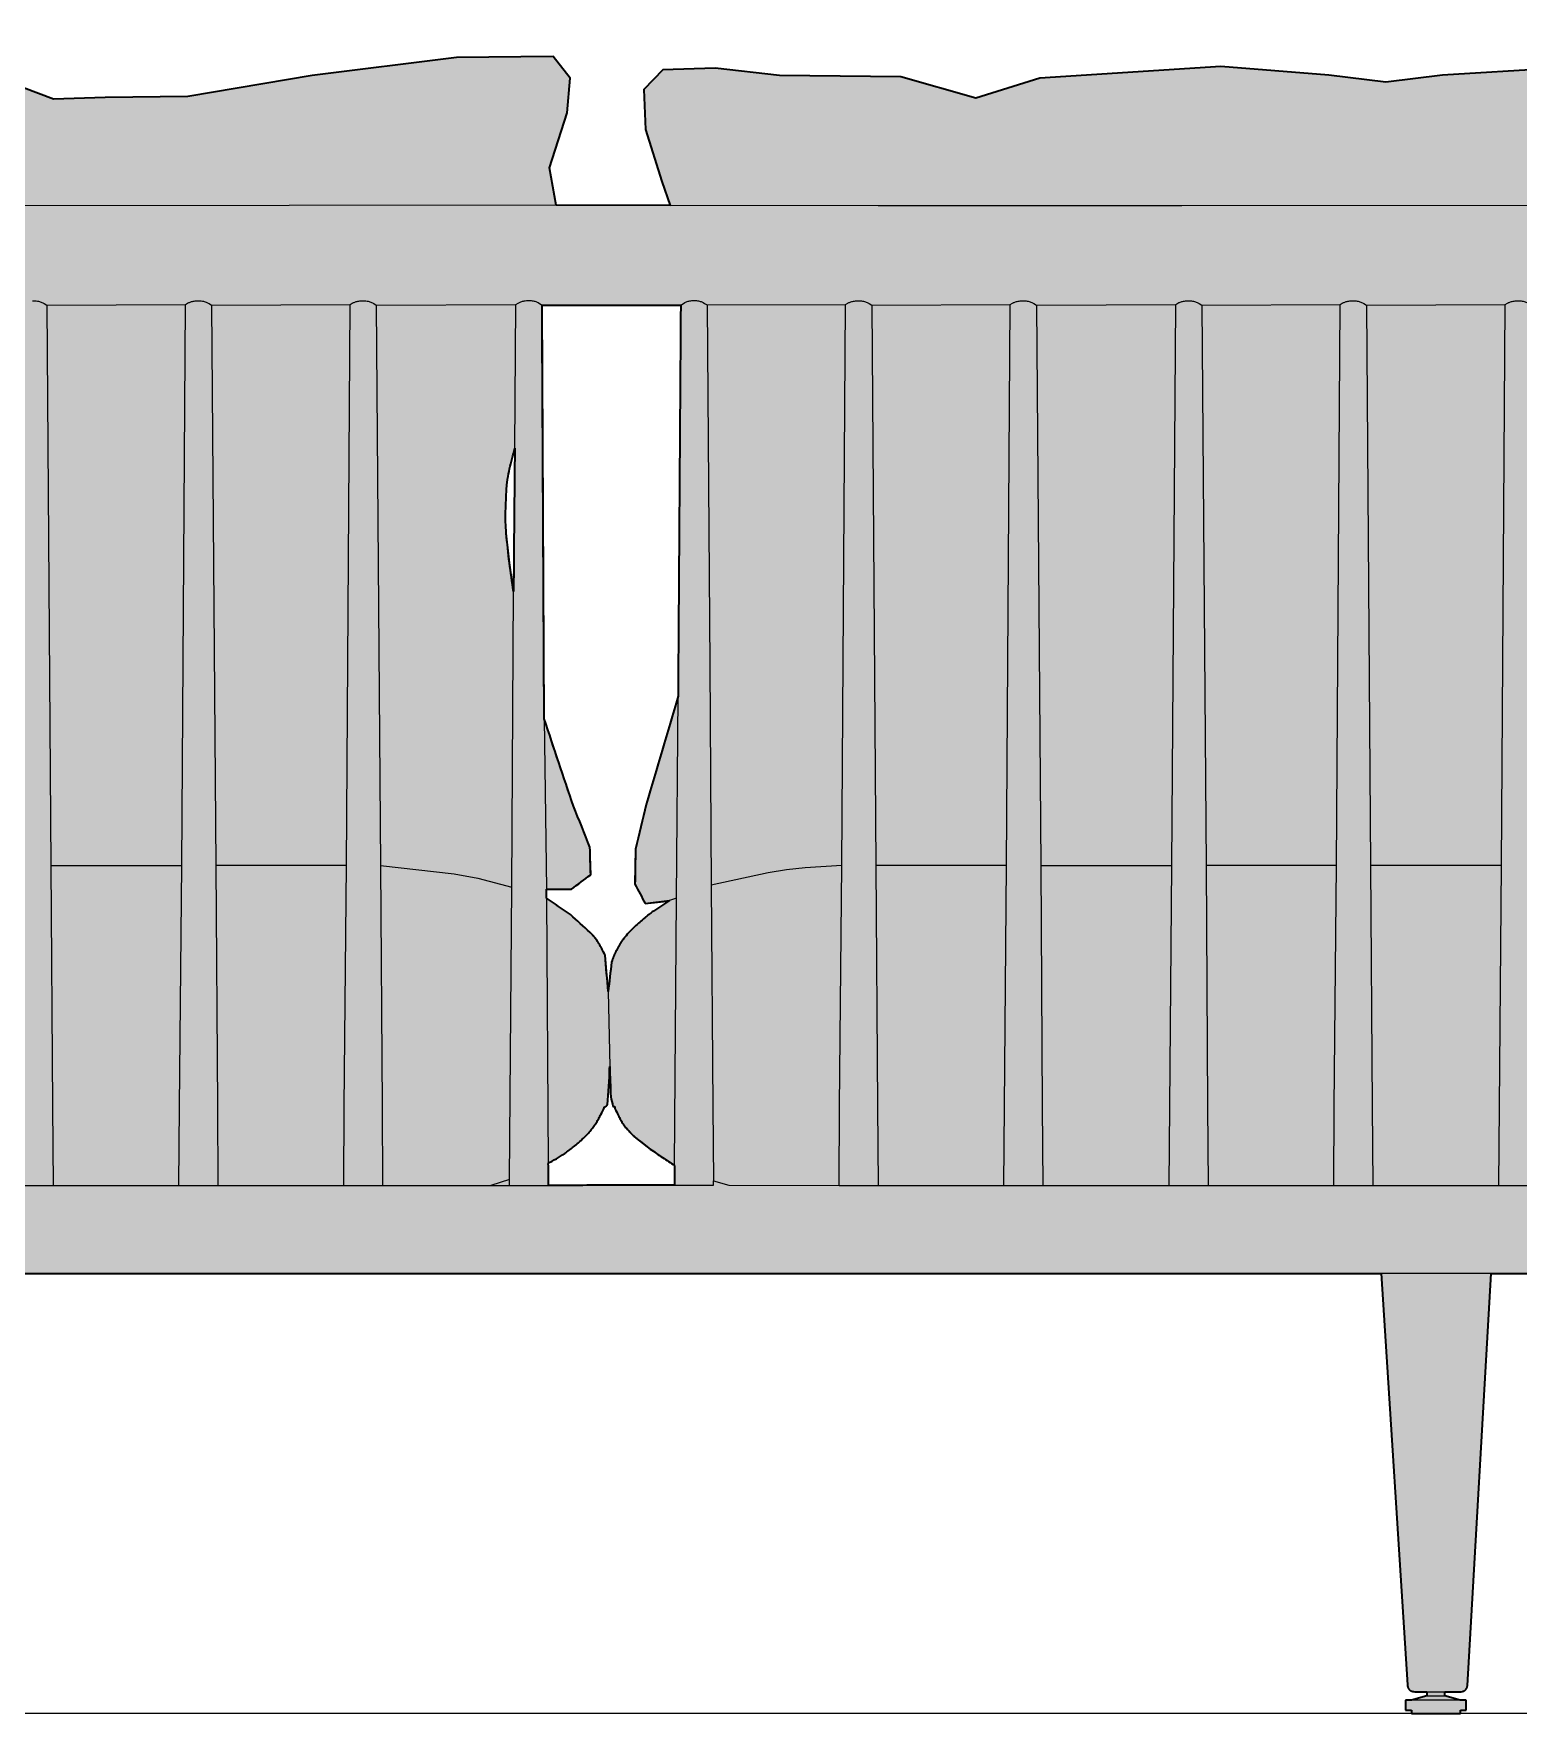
# Model space of a CAD drawing. Header units: millimetres. Extents: x 0 to 5210, y -1160 to 763.
# Drawn here: x 637 to 1311, y -1119 to -356 of the extents above; entities that cross this region are included whole.
import ezdxf

# ---------------------------------------------------------------- set-up
doc = ezdxf.new("R2010")
doc.units = ezdxf.units.MM
doc.layers.add('Blocks', color=7, linetype='Continuous')
doc.layers.add('Blocks$Fill', color=7, linetype='Continuous', true_color=0xffffff)
for name, color, linetype, lineweight, true_color in [('Blocks$Inner', 7, 'Continuous', 25, 0x007f00), ('Blocks$Outline', 7, 'Continuous', 35, 0xff3f3f), ('Groud', 7, 'Continuous', 25, 0x243775)]:
    doc.layers.add(name, color=color, linetype=linetype, lineweight=lineweight, true_color=true_color)

# ---------------------------------------------------------------- blocks, each defined once
blk = doc.blocks.new('Fly SC12 Sofa Back')
at = {"layer": 'Blocks$Fill'}
h = blk.add_hatch(color=256, dxfattribs=at)
h.paths.add_polyline_path([(2440.39, 239.86), (2437.51, 541.56), (2438.36, 542.1), (2439.21, 542.67), (2439.63, 542.99), (2440.04, 543.33), (2440.45, 543.69), (2440.85, 544.09), (2441.37, 544.67), (2441.84, 545.27), (2442.06, 545.58), (2442.26, 545.88), (2442.45, 546.2), (2442.63, 546.51), (2442.94, 547.16), (2443.22, 547.82), (2443.44, 548.49), (2443.62, 549.19), (2443.87, 550.44), (2444.05, 551.69), (2444.16, 552.94), (2444.23, 554.19), (2444.03, 573.92), (2443.62, 575.63), (2443.14, 577.27), (2442.86, 578.04), (2442.54, 578.79), (2442.37, 579.14), (2442.18, 579.48), (2441.98, 579.81), (2441.76, 580.13), (2428.87, 598.26), (2420.7, 608.9), (2421.2, 642.46), (2428.24, 661.34), (2430.18, 684.58), (2414.85, 692.93), (2395.52, 691.55), (2372.77, 687.38), (2381.55, 714.63), (2380.98, 732.57), (2363.76, 740.81), (2242.3, 728.22), (2185.13, 735.69), (2127.65, 740.12), (2104.27, 739.88), (2076.34, 736.66), (2045.65, 734.31), (2009.93, 737.54), (1980.95, 740.97), (1937.56, 741.37), (1881.27, 732.86), (1820.51, 736.36), (1785.72, 743.48), (1727.91, 752.19), (1696.93, 754.12), (1673.2, 752.7), (1665.29, 742.53), (1667.32, 726.68), (1674.92, 701.57), (1671.63, 684.86), (1625.15, 684.91), (1620.73, 709.73), (1628.61, 736.04), (1631.45, 763.09), (1570.57, 759.99), (1516.59, 748.58), (1458.81, 741.39), (1397.79, 740.12), (1367.51, 750.23), (1347.48, 746.94), (1326.64, 747.16), (1276.88, 744.21), (1251.09, 740.97), (1225.16, 744.21), (1176.12, 748.16), (1093.94, 742.8), (1064.84, 733.71), (1030.65, 743.49), (975.56, 744.09), (946.4, 747.45), (922.55, 746.62), (913.94, 737.68), (914.7, 719.55), (922.15, 695.89), (925.83, 685.03), (874.1, 685.09), (871.02, 702.18), (879.04, 727.13), (880.53, 742.77), (872.78, 752.69), (828.83, 752.28), (763.19, 744.09), (706.68, 734.56), (669.16, 734.07), (645.66, 733.37), (625.2, 740.96), (598.87, 740.69), (572.85, 739.51), (525.23, 737.72), (499.21, 734.35), (472.28, 737.37), (423.92, 741.81), (345.3, 736.48), (313.67, 726.68), (286.51, 735.9), (242.15, 734.99), (193.73, 741.44), (172.62, 740.02), (164.36, 731.08), (164.44, 715.58), (172.83, 691.08), (173.63, 687.28), (155.64, 691.71), (122.38, 691.42), (115.58, 684.82), (115.72, 672.14), (122.05, 654.33), (124.22, 623.79), (125.17, 606.06), (119.38, 598.26), (106.49, 580.13), (106.27, 579.81), (106.07, 579.48), (105.89, 579.14), (105.71, 578.79), (105.39, 578.05), (105.11, 577.27), (104.64, 575.63), (104.22, 573.93), (104.02, 554.19), (104.09, 552.94), (104.21, 551.69), (104.38, 550.44), (104.63, 549.19), (104.81, 548.49), (105.04, 547.82), (105.31, 547.16), (105.46, 546.83), (105.63, 546.51), (105.99, 545.88), (106.41, 545.27), (106.88, 544.67), (107.4, 544.09), (107.8, 543.69), (108.21, 543.33), (108.62, 542.99), (109.04, 542.68), (109.89, 542.1), (110.74, 541.56), (107.87, 239.84), (85.83, 239.9), (85.88, 238.99), (85.95, 238.08), (86.04, 237.16), (86.15, 236.25), (86.28, 235.33), (86.43, 234.42), (86.61, 233.52), (86.8, 232.62), (87.01, 231.72), (87.24, 230.83), (87.5, 229.94), (87.78, 229.06), (88.08, 228.19), (88.4, 227.33), (88.75, 226.48), (89.12, 225.64), (89.44, 224.95), (89.79, 224.27), (90.15, 223.59), (90.52, 222.93), (90.91, 222.27), (91.32, 221.62), (91.74, 220.97), (92.17, 220.34), (92.62, 219.72), (93.08, 219.1), (93.55, 218.49), (94.04, 217.89), (94.53, 217.3), (95.04, 216.72), (95.57, 216.15), (96.1, 215.59), (96.64, 215.03), (97.2, 214.49), (98.33, 213.43), (99.51, 212.41), (100.72, 211.43), (101.96, 210.48), (103.23, 209.58), (104.52, 208.72), (105.84, 207.9), (106.96, 207.25), (108.09, 206.63), (109.23, 206.03), (110.39, 205.47), (111.56, 204.93), (112.73, 204.42), (113.92, 203.94), (115.12, 203.49), (116.33, 203.07), (117.54, 202.67), (118.77, 202.3), (120, 201.96), (121.24, 201.65), (122.48, 201.36), (123.73, 201.09), (124.99, 200.86), (126.33, 200.63), (127.68, 200.44), (129.03, 200.27), (130.39, 200.14), (131.75, 200.04), (133.11, 199.96), (134.47, 199.92), (135.83, 199.9), (163.34, 199.9), (175.17, 2.76), (201.5, 2.75), (213.36, 199.9), (235.51, 199.9), (247.32, 2.76), (273.72, 2.76), (285.52, 199.9), (1248.95, 199.9), (1260.91, 12.94), (1261.01, 12.32), (1261.08, 12.02), (1261.12, 11.87), (1261.17, 11.72), (1261.22, 11.58), (1261.29, 11.44), (1261.36, 11.3), (1261.44, 11.16), (1261.49, 11.1), (1261.54, 11.03), (1261.59, 10.97), (1261.64, 10.9), (1261.7, 10.84), (1261.76, 10.78), (1261.83, 10.72), (1261.9, 10.66), (1262.04, 10.55), (1262.18, 10.45), (1262.33, 10.36), (1262.47, 10.29), (1262.62, 10.22), (1262.76, 10.16), (1262.91, 10.1), (1263.06, 10.06), (1263.21, 10.02), (1263.36, 9.98), (1263.66, 9.93), (1264.26, 9.85), (1269.69, 9.85), (1269.69, 8), (1262.82, 5.99), (1260.03, 6.01), (1260.03, 1.5), (1262.71, 1.5), (1262.71, 0), (1284.98, 0), (1284.98, 1.5), (1287.64, 1.5), (1287.63, 6.01), (1284.82, 6), (1277.96, 8.01), (1277.98, 9.86), (1285.38, 9.86), (1285.88, 9.97), (1286.13, 10.03), (1286.26, 10.07), (1286.39, 10.12), (1286.51, 10.17), (1286.64, 10.23), (1286.76, 10.3), (1286.89, 10.37), (1287.01, 10.46), (1287.13, 10.55), (1287.26, 10.66), (1287.38, 10.77), (1287.48, 10.88), (1287.58, 11), (1287.62, 11.05), (1287.66, 11.11), (1287.73, 11.22), (1287.8, 11.33), (1287.83, 11.39), (1287.86, 11.45), (1287.91, 11.56), (1287.96, 11.68), (1288, 11.79), (1288.03, 11.91), (1288.09, 12.14), (1288.18, 12.61), (1299.02, 199.9), (2261.23, 199.9), (2274.68, 1.3), (2297.79, 1.3), (2311.24, 199.9), (2333.4, 199.9), (2346.86, 1.3), (2369.96, 1.3), (2383.41, 199.9), (2410.93, 199.9), (2412.05, 199.91), (2413.18, 199.94), (2414.31, 199.99), (2415.44, 200.06), (2416.56, 200.15), (2417.69, 200.26), (2418.81, 200.4), (2419.93, 200.55), (2421.05, 200.73), (2422.16, 200.92), (2423.27, 201.14), (2424.38, 201.38), (2425.48, 201.64), (2426.58, 201.92), (2427.67, 202.22), (2428.75, 202.54), (2429.83, 202.88), (2430.9, 203.24), (2431.97, 203.62), (2433.02, 204.02), (2434.07, 204.45), (2435.11, 204.89), (2436.14, 205.36), (2437.16, 205.85), (2438.17, 206.36), (2439.16, 206.89), (2440.15, 207.44), (2441.12, 208.02), (2442.08, 208.62), (2443.03, 209.24), (2443.96, 209.88), (2444.88, 210.55), (2445.85, 211.28), (2446.8, 212.05), (2447.72, 212.84), (2448.63, 213.65), (2449.52, 214.49), (2450.38, 215.35), (2451.21, 216.24), (2452.02, 217.15), (2452.81, 218.08), (2453.56, 219.03), (2454.29, 220.01), (2454.98, 221), (2455.64, 222.02), (2456.27, 223.05), (2456.86, 224.11), (2457.42, 225.18), (2457.9, 226.18), (2458.34, 227.2), (2458.75, 228.23), (2459.13, 229.27), (2459.48, 230.33), (2459.79, 231.39), (2460.06, 232.47), (2460.29, 233.55), (2460.44, 234.34), (2460.57, 235.13), (2460.67, 235.92), (2460.76, 236.71), (2460.83, 237.51), (2460.88, 238.31), (2460.91, 239.11), (2460.93, 239.9)], flags=0)
h.paths.add_polyline_path([(854.72, 509.65), (852.85, 522.62), (851.38, 536.12), (851.12, 541.18), (851.12, 546.14), (851.55, 556.23), (851.74, 558.47), (852.04, 560.74), (852.91, 565.35), (855.3, 574.76)], flags=0)
h.paths.add_polyline_path([(137.55, 376.15), (159.87, 377.91), (159.82, 375.6), (159.82, 375.6), (155.04, 373.5), (152.65, 372.32), (150.25, 371.02), (147.65, 369.45), (145.24, 367.88), (141.19, 364.96), (138.49, 362.8), (137.51, 361.97)], flags=0)
h.paths.add_polyline_path([(930.7, 639.73), (929.5, 462.05), (915.02, 412.88), (910.18, 392.58), (909.9, 376.66), (914.56, 367.91), (925.67, 369.21), (921.93, 366.91), (918.28, 364.43), (916.31, 362.97), (914.35, 361.4), (909.79, 357.41), (907.52, 355.15), (905.32, 352.68), (904.48, 351.61), (903.71, 350.52), (903.02, 349.42), (902.38, 348.31), (901.22, 346.07), (900.15, 343.81), (899.26, 341.33), (897.73, 327.95), (896.34, 344.44), (895.02, 347.09), (894.31, 348.41), (893.54, 349.72), (892.7, 351.02), (891.75, 352.3), (890.69, 353.56), (890.11, 354.18), (889.5, 354.79), (880.59, 362.87), (869.66, 370.33), (869.68, 374.44), (881.07, 374.43), (889.79, 380.93), (889.47, 393.48), (881.97, 412.18), (868.65, 451.78), (867.67, 639.76)], flags=0)
h.paths.add_polyline_path([(2371.35, 239.69), (2383.04, 243.5), (2388.84, 245.79), (2391.73, 247.1), (2394.61, 248.54), (2396.63, 249.66), (2398.61, 250.85), (2402.45, 253.38), (2409.85, 258.82), (2409.73, 239.77)], flags=0)
h.paths.add_polyline_path([(2410.67, 376.01), (2410.63, 359.77), (2397.37, 369.95), (2385.94, 375.29), (2385.92, 377.91)], flags=0)
h.paths.add_polyline_path([(138.47, 239.75), (138.41, 256.71), (143.99, 252.68), (147.1, 250.7), (150.57, 248.74), (154.5, 246.77), (158.05, 245.15), (161.28, 243.82), (164.24, 242.73), (169.57, 241.1), (174.46, 239.86)], flags=0)
h.paths.add_polyline_path([(870.66, 239.86), (870.53, 249.82), (874.18, 251.94), (877.97, 254.37), (879.97, 255.79), (882.05, 257.41), (884.24, 259.25), (886.56, 261.36), (888.34, 263.15), (889.88, 264.93), (891.22, 266.71), (892.4, 268.47), (893.45, 270.23), (894.4, 271.99), (896.13, 275.5), (896.57, 275.71), (896.66, 275.75), (896.75, 275.81), (896.84, 275.87), (896.88, 275.9), (896.92, 275.93), (896.96, 275.96), (896.99, 276), (897.06, 276.07), (897.13, 276.15), (897.16, 276.19), (897.19, 276.23), (897.22, 276.28), (897.24, 276.32), (897.27, 276.36), (897.29, 276.41), (897.31, 276.46), (897.34, 276.5), (897.37, 276.6), (897.39, 276.65), (897.4, 276.7), (897.41, 276.75), (897.43, 276.8), (897.43, 276.85), (897.44, 276.9), (897.45, 276.95), (898.36, 289.61), (898.42, 293.82), (898.9, 280.06), (899.9, 275.76), (900.71, 275.69), (900.83, 274.77), (902.37, 271.51), (903.25, 269.86), (904.27, 268.19), (904.85, 267.35), (905.47, 266.5), (906.16, 265.64), (906.91, 264.77), (907.72, 263.89), (908.62, 263.01), (909.59, 262.11), (910.65, 261.2), (916.87, 256.35), (922.42, 252.47), (927.92, 248.96), (927.88, 239.91)], flags=0)
h.paths.add_polyline_path([(1695.54, 240.06), (1695.41, 254.46), (1703.15, 249.84), (1707.33, 247.64), (1711.89, 245.57), (1716.11, 243.92), (1720.28, 242.51), (1728.5, 240.04)], flags=0)
h.paths.add_polyline_path([(1619.29, 381.31), (1624.67, 381.25), (1627.24, 381.38), (1628.48, 381.52), (1629.67, 381.71), (1630.82, 381.98), (1631.37, 382.14), (1631.91, 382.32), (1632.43, 382.52), (1632.94, 382.74), (1633.43, 382.98), (1633.91, 383.25), (1634.37, 383.55), (1634.8, 383.87), (1635.22, 384.21), (1635.62, 384.59), (1636, 384.99), (1636.36, 385.43), (1636.69, 385.9), (1637.01, 386.4), (1637.5, 387.31), (1637.93, 388.23), (1638.28, 389.15), (1638.58, 390.07), (1638.82, 390.99), (1639.01, 391.91), (1639.15, 392.83), (1639.24, 393.75), (1639.3, 394.68), (1639.32, 395.6), (1639.29, 397.45), (1639.04, 401.14), (1628.15, 428.76), (1618.71, 460.53), (1617.37, 639.76), (1671.23, 639.82), (1666.81, 620.79), (1665.36, 608.07), (1668.28, 594.23), (1660.97, 577.79), (1662.32, 564.51), (1663.93, 490.16), (1667.83, 454.34), (1671.72, 435.65), (1664.82, 414.74), (1656.32, 393.63), (1656.12, 381.17), (1664.72, 374.44), (1660.97, 375.29), (1657.43, 375.94), (1650.67, 376.94), (1627.72, 379.11)], flags=0)
h.paths.add_polyline_path([(1675.84, 276.17), (1677.13, 275.6), (1677.33, 274.72), (1677.66, 273.55), (1677.84, 273.03), (1677.93, 272.79), (1678.09, 272.48), (1677.74, 240.05), (1623.74, 240.04), (1624.1, 240.14), (1625.74, 240.65), (1632.01, 242.82), (1641.09, 246.4), (1646.24, 248.68), (1651.56, 251.26), (1653.42, 252.28), (1655.2, 253.38), (1656.91, 254.57), (1658.54, 255.84), (1660.11, 257.17), (1661.61, 258.57), (1663.06, 260.03), (1664.47, 261.54), (1667.14, 264.69), (1669.69, 267.99), (1674.56, 274.82)], flags=0)
at = {"layer": 'Blocks$Inner'}
for p, q in [((642.59, 639.76, 0), (705.63, 639.96, 0)), ((717.53, 639.76, 0), (780.48, 639.96, 0)), ((792.38, 639.76, 0), (855.76, 639.96, 0)), ((867.67, 639.76, 0), (930.7, 639.73, 0)), ((1017.52, 639.76, 0), (1080.47, 639.96, 0)), ((1092.38, 639.76, 0), (1155.61, 639.96, 0)), ((1167.51, 639.76, 0), (1230.36, 639.96, 0)), ((1242.27, 639.76, 0), (1305.4, 639.96, 0)), ((778.81, 385.24, 0), (719.43, 385.25, 0)), ((1078.8, 385.24, 0), (1019.42, 385.25, 0)), ((1228.69, 385.24, 0), (1169.42, 385.25, 0)), ((1303.73, 385.24, 0), (1244.17, 385.25, 0)), ((852.91, 242.51, 0), (844.45, 239.82, 0)), ((1269.69, 8, 0), (1277.96, 8.01, 0))]:
    blk.add_line(p, q, dxfattribs=at)
at = {"layer": 'Blocks$Inner', "extrusion": (6.35725e-08, 3.00631e-14, 1)}
blk.add_lwpolyline([(1077.53, 239.77), (1077.77, 275.77), (1078.8, 385.24), (1080.47, 639.96), (1081.44, 640.58), (1081.7, 640.73), (1081.97, 640.87), (1082.26, 641), (1082.57, 641.12), (1082.9, 641.24), (1083.25, 641.35), (1083.62, 641.44), (1084.02, 641.52), (1084.46, 641.59), (1084.92, 641.64), (1085.42, 641.68), (1085.96, 641.7), (1086.57, 641.7), (1087.14, 641.67), (1087.67, 641.63), (1088.16, 641.56), (1088.63, 641.48), (1089.06, 641.37), (1089.47, 641.26), (1089.85, 641.13), (1090.22, 640.98), (1090.56, 640.83), (1090.89, 640.66), (1091.2, 640.49), (1092.38, 639.76), (1094.28, 385.25), (1153.94, 385.24)], dxfattribs=at)
at = {"layer": 'Blocks$Inner', "extrusion": (6.35727e-08, 6.73683e-14, 1)}
blk.add_lwpolyline([(1302.46, 239.77), (1302.7, 275.77), (1303.73, 385.24), (1305.4, 639.96), (1306.37, 640.58), (1306.63, 640.73), (1306.9, 640.87), (1307.19, 641), (1307.5, 641.12), (1307.83, 641.24), (1308.18, 641.35), (1308.55, 641.44), (1308.95, 641.52), (1309.39, 641.59), (1309.85, 641.64), (1310.35, 641.68), (1310.89, 641.7), (1311.5, 641.7), (1312.07, 641.67), (1312.6, 641.63), (1313.09, 641.56), (1313.56, 641.48), (1313.99, 641.37), (1314.4, 641.26), (1314.78, 641.13), (1315.15, 640.98), (1315.49, 640.83), (1315.82, 640.66), (1316.13, 640.49), (1317.31, 639.76), (1319.21, 385.25), (1378.77, 385.24), (1380.44, 639.96)], dxfattribs=at)
at = {"layer": 'Blocks$Inner', "extrusion": (6.33944e-08, 1.30172e-12, 1)}
blk.add_lwpolyline([(1002.68, 239.77), (1002.92, 275.77), (1003.95, 385.24), (1005.62, 639.96)], dxfattribs=at)
at = {"layer": 'Blocks$Inner', "extrusion": (5.2858e-06, 3.40473e-08, 1)}
blk.add_lwpolyline([(644.49, 385.25), (645.2, 275.83), (645.47, 239.77)], dxfattribs=at)
at = {"layer": 'Blocks$Inner', "extrusion": (6.37999e-08, -2.33073e-12, 1)}
blk.add_lwpolyline([(702.69, 239.77), (702.93, 275.77), (703.96, 385.24)], dxfattribs=at)
at = {"layer": 'Blocks$Inner', "extrusion": (5.16433e-06, 3.32324e-08, 1)}
blk.add_lwpolyline([(794.28, 385.25), (795, 275.83), (795.26, 239.77)], dxfattribs=at)
at = {"layer": 'Blocks$Inner', "extrusion": (6.3568e-08, 3.00683e-11, 1)}
blk.add_lwpolyline([(1003.95, 385.24), (987.18, 384.06), (978.79, 383.17), (970.41, 381.92), (944.48, 376.24)], dxfattribs=at)
at = {"layer": 'Blocks$Inner', "extrusion": (5.22432e-06, 3.36349e-08, 1)}
blk.add_lwpolyline([(1094.28, 385.25), (1094.99, 275.83), (1095.25, 239.77)], dxfattribs=at)
at = {"layer": 'Blocks$Inner', "extrusion": (1.50996e-07, 1.05586e-13, 1)}
blk.add_lwpolyline([(1262.82, 5.99), (1269.69, 8), (1269.69, 9.85), (1277.98, 9.86), (1285.38, 9.86), (1285.88, 9.97), (1286.13, 10.03), (1286.26, 10.07), (1286.39, 10.12), (1286.51, 10.17), (1286.64, 10.23), (1286.76, 10.3), (1286.89, 10.37), (1287.01, 10.46), (1287.13, 10.55), (1287.26, 10.66), (1287.38, 10.77), (1287.48, 10.88), (1287.58, 11), (1287.62, 11.05), (1287.66, 11.11), (1287.73, 11.22), (1287.8, 11.33), (1287.83, 11.39), (1287.86, 11.45), (1287.91, 11.56), (1287.96, 11.68), (1288, 11.79), (1288.03, 11.91), (1288.09, 12.14), (1288.18, 12.61), (1299.02, 199.9)], dxfattribs=at)
at = {"layer": 'Blocks$Inner', "extrusion": (1.50989e-07, -7.77749e-12, 1)}
blk.add_lwpolyline([(1277.98, 9.86), (1277.96, 8.01), (1284.82, 6)], dxfattribs=at)
at = {"layer": 'Blocks$Inner'}
for points in [[(925.83, 685.03, 0), (922.15, 695.89, 0), (914.7, 719.55, 0), (913.94, 737.68, 0), (922.55, 746.62, 0), (946.4, 747.45, 0), (975.56, 744.09, 0), (1030.65, 743.49, 0), (1064.84, 733.71, 0), (1093.94, 742.8, 0), (1176.12, 748.16, 0), (1225.16, 744.21, 0), (1251.09, 740.97, 0), (1276.88, 744.21, 0), (1326.64, 747.16, 0)], [(625.2, 740.96, 0), (645.66, 733.37, 0), (669.16, 734.07, 0), (706.68, 734.56, 0), (763.19, 744.09, 0), (828.83, 752.28, 0), (872.78, 752.69, 0), (880.53, 742.77, 0), (879.04, 727.13, 0), (871.02, 702.18, 0), (874.1, 685.09, 0)], [(1512.09, 684.97, 0), (1158.43, 684.86, 0), (1020.38, 684.88, 0), (925.83, 685.03, 0), (874.1, 685.09, 0), (631.45, 684.87, 0)], [(636.17, 641.7, 0), (636.78, 641.7, 0), (637.35, 641.67, 0), (637.88, 641.63, 0), (638.38, 641.56, 0), (638.84, 641.48, 0), (639.28, 641.37, 0), (639.68, 641.26, 0), (640.07, 641.13, 0), (640.43, 640.98, 0), (640.77, 640.83, 0), (641.1, 640.66, 0), (641.41, 640.49, 0), (642.59, 639.76, 0), (644.49, 385.25, 0), (703.96, 385.24, 0), (705.63, 639.96, 0), (706.6, 640.58, 0), (706.86, 640.73, 0), (707.13, 640.87, 0), (707.42, 641, 0), (707.73, 641.12, 0), (708.05, 641.24, 0), (708.4, 641.35, 0), (708.78, 641.44, 0), (709.18, 641.52, 0), (709.61, 641.59, 0), (710.08, 641.64, 0), (710.58, 641.68, 0), (711.12, 641.7, 0), (711.73, 641.7, 0), (712.29, 641.67, 0), (712.82, 641.63, 0), (713.32, 641.56, 0), (713.78, 641.48, 0), (714.22, 641.37, 0), (714.63, 641.26, 0), (715.01, 641.13, 0), (715.37, 640.98, 0), (715.72, 640.83, 0), (716.04, 640.66, 0), (716.36, 640.49, 0), (717.53, 639.76, 0), (719.43, 385.25, 0), (720.15, 275.83, 0), (720.41, 239.77, 0)], [(777.54, 239.77, 0), (777.78, 275.77, 0), (778.81, 385.24, 0), (780.48, 639.96, 0), (781.45, 640.58, 0), (781.71, 640.73, 0), (781.98, 640.87, 0), (782.27, 641, 0), (782.58, 641.12, 0), (782.9, 641.24, 0), (783.25, 641.35, 0), (783.63, 641.44, 0), (784.03, 641.52, 0), (784.46, 641.59, 0), (784.93, 641.64, 0), (785.43, 641.68, 0), (785.97, 641.7, 0), (786.57, 641.7, 0), (787.14, 641.67, 0), (787.67, 641.63, 0), (788.17, 641.56, 0), (788.63, 641.48, 0), (789.07, 641.37, 0), (789.48, 641.26, 0), (789.86, 641.13, 0), (790.22, 640.98, 0), (790.57, 640.83, 0), (790.89, 640.66, 0), (791.21, 640.49, 0), (792.38, 639.76, 0), (794.28, 385.25, 0), (827.8, 381.38, 0), (838.57, 379.38, 0), (853.89, 375.31, 0)], [(852.91, 239.83, 0), (852.91, 242.51, 0), (853.89, 375.31, 0), (854.72, 509.65, 0), (855.3, 574.76, 0), (855.76, 639.96, 0), (856.84, 640.64, 0), (857.43, 640.96, 0), (857.75, 641.11, 0), (858.08, 641.25, 0), (858.43, 641.37, 0), (858.8, 641.49, 0), (859.2, 641.59, 0), (859.63, 641.68, 0), (860.08, 641.75, 0), (860.56, 641.81, 0), (861.08, 641.84, 0), (861.64, 641.86, 0), (862.18, 641.85, 0), (862.68, 641.82, 0), (863.16, 641.76, 0), (863.62, 641.69, 0), (864.04, 641.6, 0), (864.45, 641.49, 0), (864.83, 641.36, 0), (865.19, 641.22, 0), (865.54, 641.06, 0), (865.87, 640.9, 0), (866.5, 640.54, 0), (867.67, 639.76, 0), (868.65, 451.76, 0), (869.68, 374.44, 0), (869.66, 370.33, 0), (870.53, 249.82, 0), (870.66, 239.86, 0), (898.35, 239.9, 0), (927.88, 239.91, 0), (945.56, 239.91, 0), (945.55, 241.99, 0)], [(928.83, 370.39, 0), (925.67, 369.21, 0), (914.56, 367.91, 0), (909.9, 376.66, 0), (910.18, 392.58, 0), (915.02, 412.88, 0), (929.5, 462.05, 0), (930.7, 639.73, 0), (931.93, 640.52, 0), (932.58, 640.88, 0), (932.92, 641.05, 0), (933.27, 641.2, 0), (933.64, 641.34, 0), (934.02, 641.47, 0), (934.42, 641.58, 0), (934.84, 641.67, 0), (935.29, 641.75, 0), (935.75, 641.8, 0), (936.24, 641.83, 0), (936.76, 641.84, 0), (937.3, 641.82, 0), (937.81, 641.78, 0), (938.29, 641.72, 0), (938.74, 641.64, 0), (939.16, 641.55, 0), (939.56, 641.44, 0), (939.94, 641.32, 0), (940.3, 641.18, 0), (940.64, 641.04, 0), (940.96, 640.88, 0), (941.57, 640.55, 0), (942.71, 639.82, 0), (943.9, 476.3, 0), (944.48, 376.24, 0), (945.34, 275.65, 0), (945.55, 241.99, 0), (952.57, 239.98, 0), (1002.68, 239.77, 0), (1020.4, 239.77, 0)], [(942.71, 639.82, 0), (1005.62, 639.96, 0), (1006.59, 640.58, 0), (1006.85, 640.73, 0), (1007.12, 640.87, 0), (1007.41, 641, 0), (1007.72, 641.12, 0), (1008.04, 641.24, 0), (1008.39, 641.35, 0), (1008.77, 641.44, 0), (1009.17, 641.52, 0), (1009.6, 641.59, 0), (1010.07, 641.64, 0), (1010.57, 641.68, 0), (1011.11, 641.7, 0), (1011.72, 641.7, 0), (1012.28, 641.67, 0), (1012.82, 641.63, 0), (1013.31, 641.56, 0), (1013.78, 641.48, 0), (1014.21, 641.37, 0), (1014.62, 641.26, 0), (1015, 641.13, 0), (1015.36, 640.98, 0), (1015.71, 640.83, 0), (1016.03, 640.66, 0), (1016.35, 640.49, 0), (1017.52, 639.76, 0), (1019.42, 385.25, 0), (1020.14, 275.83, 0), (1020.4, 239.77, 0), (1077.53, 239.77, 0), (1095.25, 239.77, 0), (1152.67, 239.77, 0), (1170.39, 239.77, 0), (1227.42, 239.77, 0), (1245.14, 239.77, 0), (1302.46, 239.77, 0), (1320.18, 239.77, 0)], [(1152.67, 239.77, 0), (1152.91, 275.77, 0), (1153.94, 385.24, 0), (1155.61, 639.96, 0), (1156.58, 640.58, 0), (1156.84, 640.73, 0), (1157.11, 640.87, 0), (1157.4, 641, 0), (1157.71, 641.12, 0), (1158.04, 641.24, 0), (1158.39, 641.35, 0), (1158.76, 641.44, 0), (1159.16, 641.52, 0), (1159.59, 641.59, 0), (1160.06, 641.64, 0), (1160.56, 641.68, 0), (1161.1, 641.7, 0), (1161.71, 641.7, 0), (1162.28, 641.67, 0), (1162.81, 641.63, 0), (1163.3, 641.56, 0), (1163.77, 641.48, 0), (1164.2, 641.37, 0), (1164.61, 641.26, 0), (1164.99, 641.13, 0), (1165.35, 640.98, 0), (1165.7, 640.83, 0), (1166.03, 640.66, 0), (1166.34, 640.49, 0), (1167.51, 639.76, 0), (1169.42, 385.25, 0), (1170.13, 275.83, 0), (1170.39, 239.77, 0)], [(1227.42, 239.77, 0), (1227.66, 275.77, 0), (1228.69, 385.24, 0), (1230.36, 639.96, 0), (1231.33, 640.58, 0), (1231.59, 640.73, 0), (1231.87, 640.87, 0), (1232.15, 641, 0), (1232.46, 641.12, 0), (1232.79, 641.24, 0), (1233.14, 641.35, 0), (1233.51, 641.44, 0), (1233.91, 641.52, 0), (1234.35, 641.59, 0), (1234.81, 641.64, 0), (1235.31, 641.68, 0), (1235.85, 641.7, 0), (1236.46, 641.7, 0), (1237.03, 641.67, 0), (1237.56, 641.63, 0), (1238.05, 641.56, 0), (1238.52, 641.48, 0), (1238.95, 641.37, 0), (1239.36, 641.26, 0), (1239.74, 641.13, 0), (1240.11, 640.98, 0), (1240.45, 640.83, 0), (1240.78, 640.66, 0), (1241.09, 640.49, 0), (1242.27, 639.76, 0), (1244.17, 385.25, 0), (1244.88, 275.83, 0), (1245.14, 239.77, 0)], [(194.96, 623.39, 0), (196.86, 382.16, 0), (197.57, 275.83, 0), (197.84, 239.77, 0), (252.56, 239.77, 0), (270.28, 239.77, 0), (327.6, 239.77, 0), (345.32, 239.77, 0), (402.63, 239.77, 0), (420.35, 239.77, 0), (477.66, 239.77, 0), (495.38, 239.77, 0), (552.61, 239.77, 0), (570.33, 239.77, 0), (627.75, 239.77, 0), (645.47, 239.77, 0), (702.69, 239.77, 0), (720.41, 239.77, 0), (777.54, 239.77, 0), (795.26, 239.77, 0), (844.45, 239.82, 0), (852.91, 239.83, 0), (870.66, 239.86, 0)], [(855.3, 574.76, 0), (852.91, 565.35, 0), (852.04, 560.74, 0), (851.74, 558.47, 0), (851.55, 556.23, 0), (851.12, 546.14, 0), (851.12, 541.18, 0), (851.38, 536.12, 0), (852.85, 522.62, 0), (854.72, 509.65, 0)], [(927.88, 239.91, 0), (927.92, 248.96, 0), (928.83, 370.39, 0), (929.5, 462.05, 0)], [(868.63, 451.81, 0), (881.97, 412.18, 0), (889.47, 393.48, 0), (889.79, 380.93, 0), (881.07, 374.43, 0), (869.68, 374.44, 0)], [(869.66, 370.33, 0), (880.59, 362.87, 0), (889.5, 354.79, 0), (890.11, 354.18, 0), (890.69, 353.56, 0), (891.75, 352.3, 0), (892.7, 351.02, 0), (893.54, 349.72, 0), (894.31, 348.41, 0), (895.02, 347.09, 0), (896.34, 344.44, 0), (897.73, 327.95, 0), (898.42, 293.82, 0), (898.36, 289.61, 0), (898.1, 285.41, 0), (897.45, 277, 0), (897.45, 276.95, 0), (897.44, 276.9, 0), (897.43, 276.85, 0), (897.43, 276.8, 0), (897.41, 276.75, 0), (897.4, 276.7, 0), (897.39, 276.65, 0), (897.37, 276.6, 0), (897.34, 276.5, 0), (897.31, 276.46, 0), (897.29, 276.41, 0), (897.27, 276.36, 0), (897.24, 276.32, 0), (897.22, 276.28, 0), (897.19, 276.23, 0), (897.16, 276.19, 0), (897.13, 276.15, 0), (897.06, 276.07, 0), (896.99, 276, 0), (896.96, 275.96, 0), (896.92, 275.93, 0), (896.88, 275.9, 0), (896.84, 275.87, 0), (896.75, 275.81, 0), (896.66, 275.75, 0), (896.57, 275.71, 0), (896.13, 275.5, 0), (894.4, 271.99, 0), (893.45, 270.23, 0), (892.4, 268.47, 0), (891.22, 266.71, 0), (889.88, 264.93, 0), (888.34, 263.15, 0), (886.56, 261.36, 0), (884.24, 259.25, 0), (882.05, 257.41, 0), (879.97, 255.79, 0), (877.97, 254.37, 0), (874.18, 251.94, 0), (870.53, 249.82, 0)], [(925.67, 369.21, 0), (921.93, 366.91, 0), (918.28, 364.43, 0), (916.31, 362.97, 0), (914.35, 361.4, 0), (909.79, 357.41, 0), (907.52, 355.15, 0), (905.32, 352.68, 0), (904.48, 351.61, 0), (903.71, 350.52, 0), (903.02, 349.42, 0), (902.38, 348.31, 0), (901.22, 346.07, 0), (900.15, 343.81, 0), (899.26, 341.33, 0), (897.73, 327.95, 0)], [(898.42, 293.82, 0), (898.9, 280.06, 0), (899.9, 275.76, 0), (900.71, 275.69, 0), (900.83, 274.77, 0), (902.37, 271.51, 0), (903.25, 269.86, 0), (904.27, 268.19, 0), (904.85, 267.35, 0), (905.47, 266.5, 0), (906.16, 265.64, 0), (906.91, 264.77, 0), (907.72, 263.89, 0), (908.62, 263.01, 0), (909.59, 262.11, 0), (910.65, 261.2, 0), (916.87, 256.35, 0), (922.42, 252.47, 0), (927.92, 248.96, 0)], [(2410.93, 199.9, 0), (1299.02, 199.9, 0), (1248.95, 199.9, 0), (898.35, 199.9, 0), (135.83, 199.9, 0)], [(1248.95, 199.9, 0), (1260.91, 12.94, 0), (1261.01, 12.32, 0), (1261.08, 12.02, 0), (1261.12, 11.87, 0), (1261.17, 11.72, 0), (1261.22, 11.58, 0), (1261.29, 11.44, 0), (1261.36, 11.3, 0), (1261.44, 11.16, 0), (1261.49, 11.1, 0), (1261.54, 11.03, 0), (1261.59, 10.97, 0), (1261.64, 10.9, 0), (1261.7, 10.84, 0), (1261.76, 10.78, 0), (1261.83, 10.72, 0), (1261.9, 10.66, 0), (1262.04, 10.55, 0), (1262.18, 10.45, 0), (1262.33, 10.36, 0), (1262.47, 10.29, 0), (1262.62, 10.22, 0), (1262.76, 10.16, 0), (1262.91, 10.1, 0), (1263.06, 10.06, 0), (1263.21, 10.02, 0), (1263.36, 9.98, 0), (1263.66, 9.93, 0), (1264.26, 9.85, 0), (1269.69, 9.85, 0)]]:
    blk.add_polyline3d(points, dxfattribs=at)
blk.add_polyline3d([(1284.82, 6, 0), (1262.82, 5.99, 0), (1260.03, 6.01, 0), (1260.03, 1.5, 0), (1262.71, 1.5, 0), (1262.71, 0, 0), (1284.98, 0, 0), (1284.98, 1.5, 0), (1287.64, 1.5, 0), (1287.63, 6.01, 0)], close=True, dxfattribs=at)
at = {"layer": 'Blocks$Outline'}
for points in [[(1326.64, 747.16), (1276.88, 744.21), (1251.09, 740.97), (1225.16, 744.21), (1176.12, 748.16), (1093.94, 742.8), (1064.84, 733.71), (1030.65, 743.49), (975.56, 744.09), (946.4, 747.45), (922.55, 746.62), (913.94, 737.68), (914.7, 719.55), (922.15, 695.89), (925.83, 685.03)], [(874.1, 685.09), (871.02, 702.18), (879.04, 727.13), (880.53, 742.77), (872.78, 752.69), (828.83, 752.28), (763.19, 744.09), (706.68, 734.56), (669.16, 734.07), (645.66, 733.37), (625.2, 740.96)], [(925.83, 685.03), (874.1, 685.09)], [(285.52, 199.9), (898.35, 199.9), (1248.95, 199.9)], [(1248.95, 199.9), (1260.91, 12.94)], [(1288.18, 12.61), (1299.02, 199.9)], [(1299.02, 199.9), (2261.23, 199.9)], [(1260.91, 12.94), (1261.01, 12.32)], [(1261.01, 12.32), (1261.08, 12.02)], [(1261.08, 12.02), (1261.12, 11.87)], [(1261.12, 11.87), (1261.17, 11.72)], [(1261.17, 11.72), (1261.22, 11.58)], [(1261.22, 11.58), (1261.29, 11.44)], [(1261.29, 11.44), (1261.36, 11.3)], [(1261.36, 11.3), (1261.44, 11.16)], [(1261.44, 11.16), (1261.49, 11.1)], [(1261.49, 11.1), (1261.54, 11.03)], [(1261.54, 11.03), (1261.59, 10.97)], [(1261.59, 10.97), (1261.64, 10.9)], [(1261.64, 10.9), (1261.7, 10.84)], [(1261.7, 10.84), (1261.76, 10.78)], [(1261.76, 10.78), (1261.83, 10.72)], [(1261.83, 10.72), (1261.9, 10.66)], [(1261.9, 10.66), (1262.04, 10.55)], [(1262.04, 10.55), (1262.18, 10.45)], [(1262.18, 10.45), (1262.33, 10.36)], [(1262.33, 10.36), (1262.47, 10.29)], [(1262.47, 10.29), (1262.62, 10.22)], [(1262.62, 10.22), (1262.76, 10.16)], [(1262.76, 10.16), (1262.91, 10.1)], [(1269.69, 8), (1262.82, 5.99)], [(1262.91, 10.1), (1263.06, 10.06)], [(1263.06, 10.06), (1263.21, 10.02)], [(1263.21, 10.02), (1263.36, 9.98)], [(1263.36, 9.98), (1263.66, 9.93)], [(1263.66, 9.93), (1264.26, 9.85)], [(1264.26, 9.85), (1269.69, 9.85)], [(1269.69, 9.85), (1269.69, 8)], [(1277.96, 8.01), (1277.98, 9.86)], [(1284.82, 6), (1277.96, 8.01)], [(1277.98, 9.86), (1285.38, 9.86)], [(1285.38, 9.86), (1285.88, 9.97)], [(1285.88, 9.97), (1286.13, 10.03)], [(1286.13, 10.03), (1286.26, 10.07)], [(1286.26, 10.07), (1286.39, 10.12)], [(1286.39, 10.12), (1286.51, 10.17)], [(1286.51, 10.17), (1286.64, 10.23)], [(1286.64, 10.23), (1286.76, 10.3)], [(1286.76, 10.3), (1286.89, 10.37)], [(1286.89, 10.37), (1287.01, 10.46)], [(1287.01, 10.46), (1287.13, 10.55)], [(1287.13, 10.55), (1287.26, 10.66)], [(1287.26, 10.66), (1287.38, 10.77)], [(1287.38, 10.77), (1287.48, 10.88)], [(1287.48, 10.88), (1287.58, 11)], [(1287.58, 11), (1287.62, 11.05)], [(1287.62, 11.05), (1287.66, 11.11)], [(1287.66, 11.11), (1287.73, 11.22)], [(1287.73, 11.22), (1287.8, 11.33)], [(1287.8, 11.33), (1287.83, 11.39)], [(1287.83, 11.39), (1287.86, 11.45)], [(1287.86, 11.45), (1287.91, 11.56)], [(1287.91, 11.56), (1287.96, 11.68)], [(1287.96, 11.68), (1288, 11.79)], [(1288, 11.79), (1288.03, 11.91)], [(1288.03, 11.91), (1288.09, 12.14)], [(1288.09, 12.14), (1288.18, 12.61)], [(1262.82, 5.99), (1260.03, 6.01)], [(1260.03, 6.01), (1260.03, 1.5)], [(1260.03, 1.5), (1262.71, 1.5)], [(1262.71, 1.5), (1262.71, 0)], [(1262.71, 0), (1284.98, 0)], [(1287.63, 6.01), (1284.82, 6)], [(1284.98, 0), (1284.98, 1.5)], [(1284.98, 1.5), (1287.64, 1.5)], [(1287.64, 1.5), (1287.63, 6.01)]]:
    blk.add_lwpolyline(points, dxfattribs=at)
for points in [[(868.65, 451.78, 0), (868.32, 514.44, 0), (868, 577.1, 0), (867.67, 639.76, 0)], [(867.67, 639.76, 0), (888.68, 639.75, 0), (909.69, 639.74, 0), (930.7, 639.73, 0)], [(930.7, 639.73, 0), (930.3, 580.5, 0), (929.9, 521.28, 0), (929.5, 462.05, 0)], [(852.91, 565.35, 0), (853.71, 568.48, 0), (854.51, 571.62, 0), (855.3, 574.76, 0)], [(855.3, 574.76, 0), (855.11, 553.05, 0), (854.91, 531.35, 0), (854.72, 509.65, 0)], [(852.04, 560.74, 0), (852.33, 562.27, 0), (852.62, 563.81, 0), (852.91, 565.35, 0)], [(851.55, 556.23, 0), (851.62, 556.98, 0), (851.68, 557.72, 0), (851.74, 558.47, 0)], [(851.74, 558.47, 0), (851.84, 559.22, 0), (851.94, 559.98, 0), (852.04, 560.74, 0)], [(851.12, 546.14, 0), (851.26, 549.5, 0), (851.41, 552.87, 0), (851.55, 556.23, 0)], [(851.12, 541.18, 0), (851.12, 542.83, 0), (851.12, 544.48, 0), (851.12, 546.14, 0)], [(851.38, 536.12, 0), (851.3, 537.81, 0), (851.21, 539.49, 0), (851.12, 541.18, 0)], [(852.85, 522.62, 0), (852.36, 527.12, 0), (851.87, 531.62, 0), (851.38, 536.12, 0)], [(854.72, 509.65, 0), (854.09, 513.97, 0), (853.47, 518.3, 0), (852.85, 522.62, 0)], [(929.5, 462.05, 0), (924.67, 445.66, 0), (919.85, 429.27, 0), (915.02, 412.88, 0)], [(881.97, 412.18, 0), (877.53, 425.38, 0), (873.09, 438.58, 0), (868.65, 451.78, 0)], [(889.47, 393.48, 0), (886.97, 399.71, 0), (884.47, 405.95, 0), (881.97, 412.18, 0)], [(915.02, 412.88, 0), (913.41, 406.11, 0), (911.79, 399.34, 0), (910.18, 392.58, 0)], [(889.79, 380.93, 0), (889.68, 385.11, 0), (889.57, 389.29, 0), (889.47, 393.48, 0)], [(910.18, 392.58, 0), (910.08, 387.27, 0), (909.99, 381.96, 0), (909.9, 376.66, 0)], [(869.66, 370.33, 0), (869.67, 371.7, 0), (869.68, 373.07, 0), (869.68, 374.44, 0)], [(869.68, 374.44, 0), (873.48, 374.44, 0), (877.28, 374.44, 0), (881.07, 374.43, 0)], [(881.07, 374.43, 0), (883.98, 376.6, 0), (886.88, 378.77, 0), (889.79, 380.93, 0)], [(909.9, 376.66, 0), (911.45, 373.74, 0), (913.01, 370.83, 0), (914.56, 367.91, 0)], [(880.59, 362.87, 0), (876.94, 365.36, 0), (873.3, 367.85, 0), (869.66, 370.33, 0)], [(914.56, 367.91, 0), (918.27, 368.34, 0), (921.97, 368.78, 0), (925.67, 369.21, 0)], [(921.93, 366.91, 0), (920.71, 366.09, 0), (919.5, 365.26, 0), (918.28, 364.43, 0)], [(925.67, 369.21, 0), (924.42, 368.44, 0), (923.18, 367.68, 0), (921.93, 366.91, 0)], [(889.5, 354.79, 0), (886.53, 357.48, 0), (883.56, 360.18, 0), (880.59, 362.87, 0)], [(914.35, 361.4, 0), (912.83, 360.07, 0), (911.31, 358.74, 0), (909.79, 357.41, 0)], [(916.31, 362.97, 0), (915.65, 362.45, 0), (915, 361.93, 0), (914.35, 361.4, 0)], [(918.28, 364.43, 0), (917.62, 363.95, 0), (916.96, 363.46, 0), (916.31, 362.97, 0)], [(890.11, 354.18, 0), (889.91, 354.38, 0), (889.7, 354.58, 0), (889.5, 354.79, 0)], [(890.69, 353.56, 0), (890.5, 353.76, 0), (890.31, 353.97, 0), (890.11, 354.18, 0)], [(891.75, 352.3, 0), (891.4, 352.72, 0), (891.05, 353.14, 0), (890.69, 353.56, 0)], [(892.7, 351.02, 0), (892.38, 351.45, 0), (892.07, 351.87, 0), (891.75, 352.3, 0)], [(904.48, 351.61, 0), (904.22, 351.25, 0), (903.97, 350.88, 0), (903.71, 350.52, 0)], [(905.32, 352.68, 0), (905.04, 352.32, 0), (904.76, 351.97, 0), (904.48, 351.61, 0)], [(907.52, 355.15, 0), (906.79, 354.33, 0), (906.05, 353.5, 0), (905.32, 352.68, 0)], [(909.79, 357.41, 0), (909.04, 356.65, 0), (908.28, 355.9, 0), (907.52, 355.15, 0)], [(893.54, 349.72, 0), (893.26, 350.16, 0), (892.98, 350.59, 0), (892.7, 351.02, 0)], [(894.31, 348.41, 0), (894.05, 348.85, 0), (893.8, 349.29, 0), (893.54, 349.72, 0)], [(895.02, 347.09, 0), (894.78, 347.53, 0), (894.54, 347.97, 0), (894.31, 348.41, 0)], [(896.34, 344.44, 0), (895.9, 345.32, 0), (895.46, 346.21, 0), (895.02, 347.09, 0)], [(897.73, 327.95, 0), (897.27, 333.45, 0), (896.8, 338.94, 0), (896.34, 344.44, 0)], [(900.15, 343.81, 0), (899.86, 342.98, 0), (899.56, 342.16, 0), (899.26, 341.33, 0)], [(901.22, 346.07, 0), (900.87, 345.32, 0), (900.51, 344.56, 0), (900.15, 343.81, 0)], [(902.38, 348.31, 0), (901.99, 347.56, 0), (901.61, 346.82, 0), (901.22, 346.07, 0)], [(903.02, 349.42, 0), (902.8, 349.05, 0), (902.59, 348.68, 0), (902.38, 348.31, 0)], [(903.71, 350.52, 0), (903.48, 350.15, 0), (903.25, 349.79, 0), (903.02, 349.42, 0)], [(899.26, 341.33, 0), (898.75, 336.87, 0), (898.24, 332.41, 0), (897.73, 327.95, 0)], [(898.36, 289.61, 0), (898.38, 291.01, 0), (898.4, 292.42, 0), (898.42, 293.82, 0)], [(898.42, 293.82, 0), (898.58, 289.23, 0), (898.74, 284.65, 0), (898.9, 280.06, 0)], [(894.4, 271.99, 0), (894.98, 273.16, 0), (895.56, 274.33, 0), (896.13, 275.5, 0)], [(896.13, 275.5, 0), (896.28, 275.57, 0), (896.42, 275.64, 0), (896.57, 275.71, 0)], [(896.57, 275.71, 0), (896.6, 275.72, 0), (896.63, 275.74, 0), (896.66, 275.75, 0)], [(896.66, 275.75, 0), (896.69, 275.77, 0), (896.72, 275.79, 0), (896.75, 275.81, 0)], [(896.75, 275.81, 0), (896.78, 275.83, 0), (896.81, 275.85, 0), (896.84, 275.87, 0)], [(896.84, 275.87, 0), (896.85, 275.88, 0), (896.86, 275.89, 0), (896.88, 275.9, 0)], [(896.88, 275.9, 0), (896.89, 275.91, 0), (896.9, 275.92, 0), (896.92, 275.93, 0)], [(896.92, 275.93, 0), (896.93, 275.94, 0), (896.94, 275.95, 0), (896.96, 275.96, 0)], [(896.96, 275.96, 0), (896.97, 275.98, 0), (896.98, 275.99, 0), (896.99, 276, 0)], [(896.99, 276, 0), (897.02, 276.02, 0), (897.04, 276.05, 0), (897.06, 276.07, 0)], [(897.06, 276.07, 0), (897.09, 276.1, 0), (897.11, 276.13, 0), (897.13, 276.15, 0)], [(897.13, 276.15, 0), (897.14, 276.17, 0), (897.15, 276.18, 0), (897.16, 276.19, 0)], [(897.16, 276.19, 0), (897.17, 276.21, 0), (897.18, 276.22, 0), (897.19, 276.23, 0)], [(897.19, 276.23, 0), (897.2, 276.25, 0), (897.21, 276.26, 0), (897.22, 276.28, 0)], [(897.22, 276.28, 0), (897.23, 276.29, 0), (897.24, 276.31, 0), (897.24, 276.32, 0)], [(897.24, 276.32, 0), (897.25, 276.33, 0), (897.26, 276.35, 0), (897.27, 276.36, 0)], [(897.27, 276.36, 0), (897.28, 276.38, 0), (897.28, 276.39, 0), (897.29, 276.41, 0)], [(897.29, 276.41, 0), (897.3, 276.42, 0), (897.31, 276.44, 0), (897.31, 276.46, 0)], [(897.31, 276.46, 0), (897.32, 276.47, 0), (897.33, 276.49, 0), (897.34, 276.5, 0)], [(897.34, 276.5, 0), (897.35, 276.53, 0), (897.36, 276.57, 0), (897.37, 276.6, 0)], [(897.37, 276.6, 0), (897.38, 276.61, 0), (897.38, 276.63, 0), (897.39, 276.65, 0)], [(897.39, 276.65, 0), (897.39, 276.66, 0), (897.4, 276.68, 0), (897.4, 276.7, 0)], [(897.4, 276.7, 0), (897.41, 276.71, 0), (897.41, 276.73, 0), (897.41, 276.75, 0)], [(897.41, 276.75, 0), (897.42, 276.76, 0), (897.42, 276.78, 0), (897.43, 276.8, 0)], [(897.43, 276.85, 0), (897.44, 276.87, 0), (897.44, 276.88, 0), (897.44, 276.9, 0)], [(897.43, 276.8, 0), (897.43, 276.81, 0), (897.43, 276.83, 0), (897.43, 276.85, 0)], [(897.44, 276.9, 0), (897.44, 276.92, 0), (897.45, 276.93, 0), (897.45, 276.95, 0)], [(898.9, 280.06, 0), (899.23, 278.63, 0), (899.56, 277.2, 0), (899.9, 275.76, 0)], [(899.9, 275.76, 0), (900.17, 275.74, 0), (900.44, 275.71, 0), (900.71, 275.69, 0)], [(900.71, 275.69, 0), (900.75, 275.38, 0), (900.79, 275.07, 0), (900.83, 274.77, 0)], [(900.83, 274.77, 0), (901.34, 273.68, 0), (901.86, 272.59, 0), (902.37, 271.51, 0)], [(891.22, 266.71, 0), (891.62, 267.29, 0), (892.01, 267.88, 0), (892.4, 268.47, 0)], [(892.4, 268.47, 0), (892.75, 269.06, 0), (893.1, 269.65, 0), (893.45, 270.23, 0)], [(893.45, 270.23, 0), (893.77, 270.82, 0), (894.08, 271.41, 0), (894.4, 271.99, 0)], [(902.37, 271.51, 0), (902.66, 270.96, 0), (902.96, 270.41, 0), (903.25, 269.86, 0)], [(903.25, 269.86, 0), (903.59, 269.3, 0), (903.93, 268.75, 0), (904.27, 268.19, 0)], [(904.27, 268.19, 0), (904.46, 267.91, 0), (904.65, 267.63, 0), (904.85, 267.35, 0)], [(904.85, 267.35, 0), (905.06, 267.06, 0), (905.26, 266.78, 0), (905.47, 266.5, 0)], [(884.24, 259.25, 0), (885.02, 259.95, 0), (885.79, 260.66, 0), (886.56, 261.36, 0)], [(886.56, 261.36, 0), (887.15, 261.96, 0), (887.75, 262.55, 0), (888.34, 263.15, 0)], [(888.34, 263.15, 0), (888.85, 263.74, 0), (889.36, 264.34, 0), (889.88, 264.93, 0)], [(889.88, 264.93, 0), (890.33, 265.52, 0), (890.78, 266.11, 0), (891.22, 266.71, 0)], [(905.47, 266.5, 0), (905.7, 266.21, 0), (905.93, 265.92, 0), (906.16, 265.64, 0)], [(906.16, 265.64, 0), (906.41, 265.35, 0), (906.66, 265.06, 0), (906.91, 264.77, 0)], [(906.91, 264.77, 0), (907.18, 264.48, 0), (907.45, 264.19, 0), (907.72, 263.89, 0)], [(907.72, 263.89, 0), (908.02, 263.6, 0), (908.32, 263.3, 0), (908.62, 263.01, 0)], [(908.62, 263.01, 0), (908.94, 262.71, 0), (909.26, 262.41, 0), (909.59, 262.11, 0)], [(909.59, 262.11, 0), (909.94, 261.8, 0), (910.29, 261.5, 0), (910.65, 261.2, 0)], [(910.65, 261.2, 0), (912.72, 259.58, 0), (914.8, 257.97, 0), (916.87, 256.35, 0)], [(870.53, 249.82, 0), (871.75, 250.52, 0), (872.96, 251.23, 0), (874.18, 251.94, 0)], [(874.18, 251.94, 0), (875.44, 252.75, 0), (876.71, 253.56, 0), (877.97, 254.37, 0)], [(877.97, 254.37, 0), (878.64, 254.84, 0), (879.3, 255.32, 0), (879.97, 255.79, 0)], [(879.97, 255.79, 0), (880.66, 256.33, 0), (881.36, 256.87, 0), (882.05, 257.41, 0)], [(882.05, 257.41, 0), (882.78, 258.02, 0), (883.51, 258.64, 0), (884.24, 259.25, 0)], [(916.87, 256.35, 0), (918.72, 255.06, 0), (920.57, 253.77, 0), (922.42, 252.47, 0)], [(922.42, 252.47, 0), (924.25, 251.3, 0), (926.09, 250.13, 0), (927.92, 248.96, 0)], [(870.66, 239.86, 0), (870.62, 243.18, 0), (870.57, 246.5, 0), (870.53, 249.82, 0)], [(927.92, 248.96, 0), (927.9, 245.95, 0), (927.89, 242.93, 0), (927.88, 239.91, 0)]]:
    blk.add_open_spline(points, degree=3, dxfattribs=at)
for points, knots in [([(897.45, 276.95, 0), (897.45, 276.97, 0), (897.45, 276.99, 0), (897.45, 277, 0), (897.67, 279.81, 0), (897.88, 282.61, 0), (898.1, 285.41, 0), (898.19, 286.81, 0), (898.27, 288.21, 0), (898.36, 289.61, 0)], [39.080689, 39.080689, 39.080689, 39.080689, 39.133324, 39.133324, 39.133324, 47.562622, 47.562622, 47.562622, 51.774147, 51.774147, 51.774147, 51.774147]), ([(927.88, 239.91, 0), (918.04, 239.91, 0), (908.19, 239.91, 0), (898.35, 239.9, 0), (889.12, 239.89, 0), (879.89, 239.87, 0), (870.66, 239.86, 0), (870.66, 239.86, 0), (870.66, 239.86, 0), (870.66, 239.86, 0)], [-86.519067, -86.519067, -86.519067, -86.519067, -56.994652, -56.994652, -56.994652, -29.303698, -29.303698, -29.303698, -29.303454, -29.303454, -29.303454, -29.303454])]:
    blk.add_open_spline(points, degree=3, knots=knots, dxfattribs=at)

msp = doc.modelspace()

# ---------------------------------------------------------------- linework, layer by layer
at = {"layer": 'Groud'}
msp.add_lwpolyline([(2547.68, -1119.03), (0, -1119.03)], dxfattribs=at)

# ---------------------------------------------------------------- block references
at = {"layer": 'Blocks'}
msp.add_blockref('Fly SC12 Sofa Back', (0, -1119.03), dxfattribs=at)

doc.saveas('drawing.dxf')
